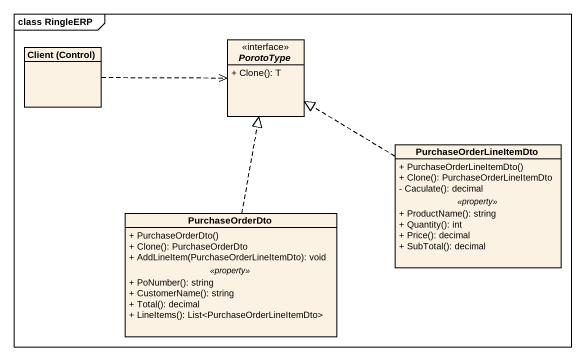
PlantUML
@startuml
mainframe class RingleERP
hide circle
hide empty members
skinparam classAttributeIconSize 0
class "Client (Control)" as Client_Control
interface PorotoType {
  + Clone(): T
}
class PurchaseOrderLineItemDto {
  + PurchaseOrderLineItemDto()
  + Clone(): PurchaseOrderLineItemDto
  - Caculate(): decimal
  .. <<property>> ..
  + ProductName(): string
  + Quantity(): int
  + Price(): decimal
  + SubTotal(): decimal
}
class PurchaseOrderDto {
  + PurchaseOrderDto()
  + Clone(): PurchaseOrderDto
  + AddLineItem(PurchaseOrderLineItemDto): void
  .. <<property>> ..
  + PoNumber(): string
  + CustomerName(): string
  + Total(): decimal
  + LineItems(): List<PurchaseOrderLineItemDto>
}
Client_Control .right.> PorotoType
PurchaseOrderLineItemDto .up.|> PorotoType
PurchaseOrderDto .up.|> PorotoType
@enduml
